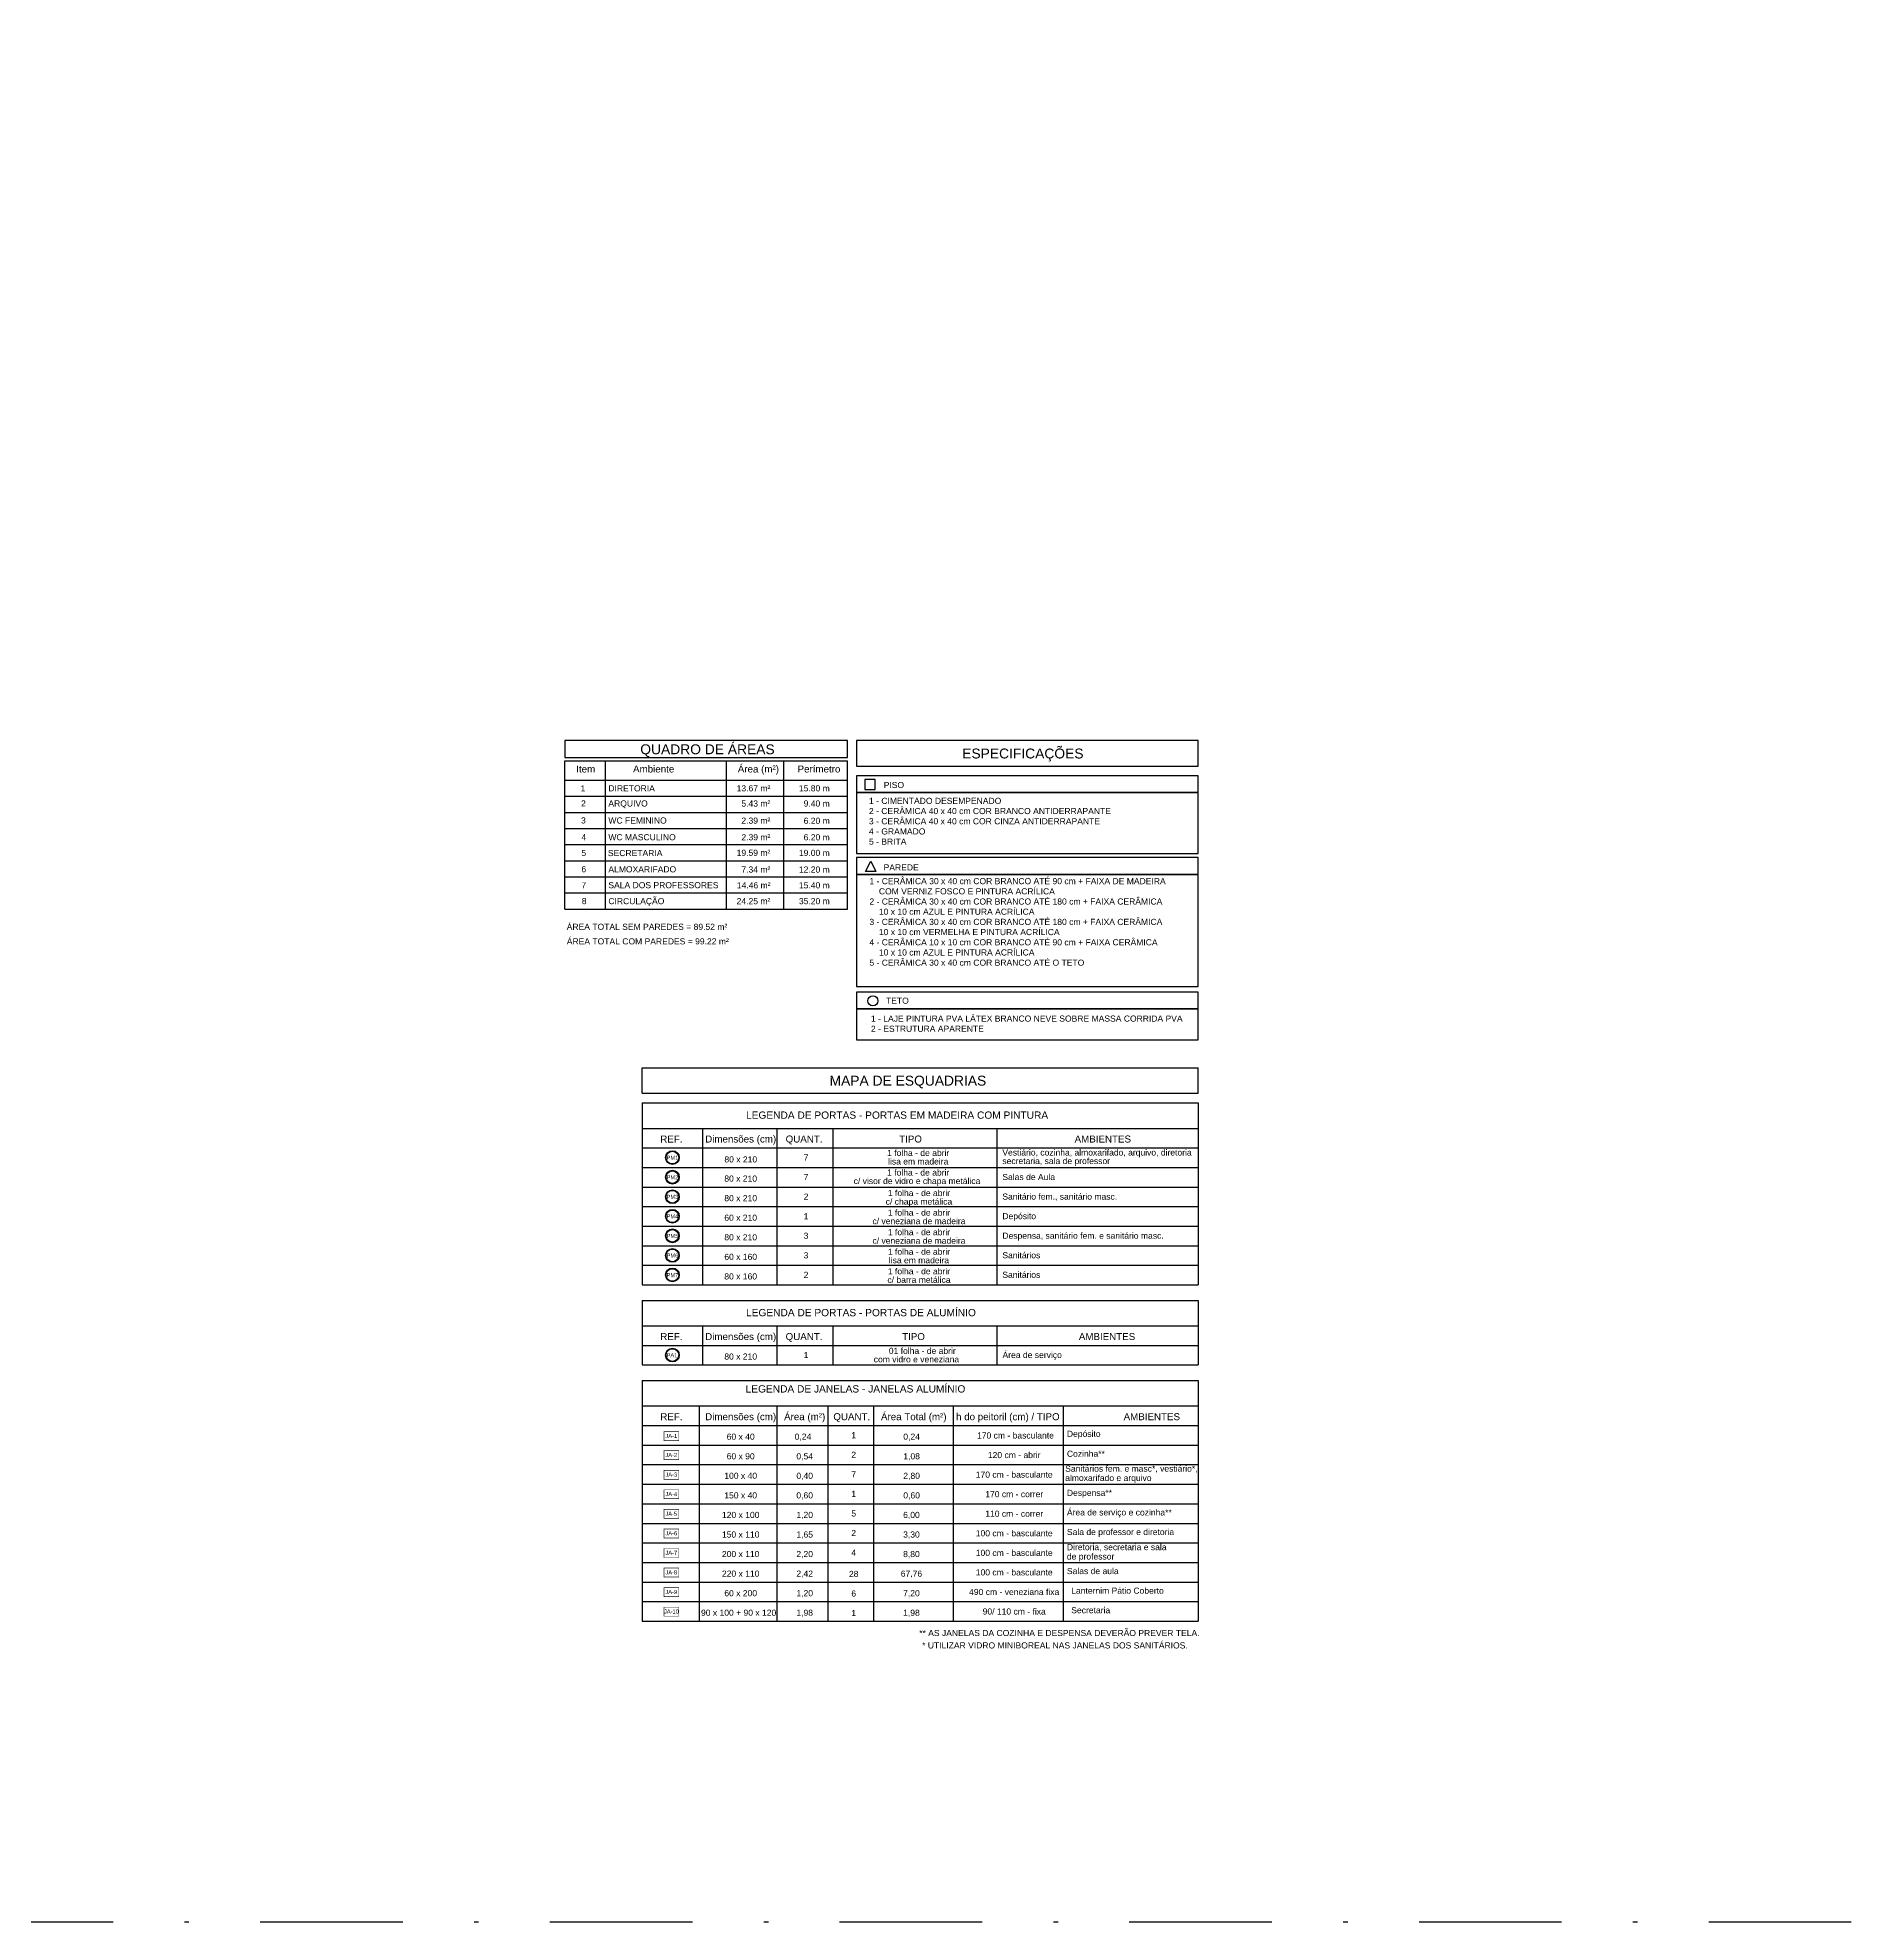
# Model space of a CAD drawing. Extents: x 11 to 195, y 73 to 157.
# Drawn here: x 51.78 to 92.36, y 72.85 to 114.8 of the extents above; entities that cross this region are included whole.
import ezdxf
from ezdxf.enums import TextEntityAlignment as Align

# ---------------------------------------------------------------- set-up
doc = ezdxf.new("R2010")
doc.units = 0
doc.header["$LTSCALE"] = 0.005
doc.linetypes.add('DASHDOT', pattern=[25.4, 12.7, -6.35, 0, -6.35])
doc.layers.get('0').update_dxf_attribs({"linetype": 'CONTINUOUS'})
for name, color, linetype in [('A-COTAS', 1, 'CONTINUOUS'), ('A-TEXTO', 3, 'CONTINUOUS'), ('ARQ-SMB-1_100', 1, 'CONTINUOUS'), ('ARQ-TXT-1_100', 2, 'CONTINUOUS'), ('PAREDE2', 140, 'CONTINUOUS'), ('TEXTO', 3, 'CONTINUOUS')]:
    doc.layers.add(name, color=color, linetype=linetype)
doc.styles.add('A16-E50', font='arial.ttf', dxfattribs={"height": 0.08})
doc.styles.add('STYLE1', font='arial.ttf', dxfattribs={"height": 0.2})

msp = doc.modelspace()

# ---------------------------------------------------------------- hatches: boundary and pattern name
at = {"layer": 'ARQ-SMB-1_100'}
h = msp.add_hatch(color=252, dxfattribs=at)
edge = h.paths.add_edge_path()
edge.add_arc((65.908, 89.872), 0.153, 0, 360)
edge = h.paths.add_edge_path(flags=17)
edge.add_arc((65.908, 89.872), 0.14, 0, 360)
h = msp.add_hatch(color=252, dxfattribs=at)
edge = h.paths.add_edge_path()
edge.add_arc((65.908, 89.436), 0.153, 0, 360)
edge = h.paths.add_edge_path(flags=17)
edge.add_arc((65.908, 89.436), 0.14, 0, 360)
h = msp.add_hatch(color=252, dxfattribs=at)
edge = h.paths.add_edge_path()
edge.add_arc((65.908, 89.001), 0.153, 0, 360)
edge = h.paths.add_edge_path(flags=17)
edge.add_arc((65.908, 89.001), 0.14, 0, 360)
h = msp.add_hatch(color=252, dxfattribs=at)
edge = h.paths.add_edge_path()
edge.add_arc((65.908, 88.565), 0.153, 0, 360)
edge = h.paths.add_edge_path(flags=17)
edge.add_arc((65.908, 88.565), 0.14, 0, 360)
h = msp.add_hatch(color=252, dxfattribs=at)
edge = h.paths.add_edge_path()
edge.add_arc((65.908, 88.13), 0.153, 0, 360)
edge = h.paths.add_edge_path(flags=17)
edge.add_arc((65.908, 88.13), 0.14, 0, 360)
h = msp.add_hatch(color=252, dxfattribs=at)
edge = h.paths.add_edge_path()
edge.add_arc((65.908, 87.694), 0.153, 0, 360)
edge = h.paths.add_edge_path(flags=17)
edge.add_arc((65.908, 87.694), 0.14, 0, 360)
h = msp.add_hatch(color=252, dxfattribs=at)
edge = h.paths.add_edge_path()
edge.add_arc((65.908, 87.259), 0.153, 0, 360)
edge = h.paths.add_edge_path(flags=17)
edge.add_arc((65.908, 87.259), 0.14, 0, 360)
h = msp.add_hatch(color=252, dxfattribs=at)
edge = h.paths.add_edge_path()
edge.add_arc((65.908, 85.475), 0.153, 0, 360)
edge = h.paths.add_edge_path(flags=17)
edge.add_arc((65.908, 85.475), 0.14, 0, 360)

# ---------------------------------------------------------------- linework, layer by layer
at = {"linetype": 'DASHDOT', "ltscale": 50}
msp.add_lwpolyline([(11.195, 156.761), (195.357, 156.761), (195.357, 72.847), (11.195, 72.847)], close=True, dxfattribs=at)
at = {"layer": 'A-COTAS'}
msp.add_line((64.409, 98.706, 4), (64.409, 95.405, 4), dxfattribs=at)
at = {"layer": 'A-COTAS', "color": 1}
for p, q in [((67.102, 98.706, 4), (67.102, 95.405, 4)), ((68.385, 98.706, 4), (68.385, 95.405, 4))]:
    msp.add_line(p, q, dxfattribs=at)
at = {"layer": 'A-TEXTO', "color": 1}
for p, q in [((63.517, 95.405, 2), (63.517, 98.706, 2)), ((63.517, 98.706, 2), (69.81, 98.706, 2)), ((69.81, 95.405, 2), (69.81, 98.706, 2)), ((63.517, 98.274, 2), (69.81, 98.274, 2)), ((63.517, 97.915, 2), (69.81, 97.915, 2)), ((63.517, 97.557, 2), (69.81, 97.557, 2)), ((63.517, 97.198, 2), (69.81, 97.198, 2)), ((63.517, 96.84, 2), (69.81, 96.84, 2)), ((63.517, 96.481, 2), (69.81, 96.481, 2)), ((63.517, 96.122, 2), (69.81, 96.122, 2)), ((63.517, 95.764, 2), (69.81, 95.764, 2)), ((63.517, 95.405, 2), (69.81, 95.405, 2))]:
    msp.add_line(p, q, dxfattribs=at)
at = {"layer": 'ARQ-SMB-1_100', "color": 1, "elevation": 2}
for points in [[(63.517, 99.156), (63.517, 98.781), (69.81, 98.781), (69.81, 99.156)], [(70.01, 99.156), (70.01, 98.59), (77.613, 98.59), (77.613, 99.156)], [(70.01, 98.372), (70.01, 97.997), (77.613, 97.997), (77.613, 98.372)], [(70.01, 97.997), (70.01, 96.644), (77.613, 96.644), (77.613, 97.997)], [(70.01, 96.55), (70.01, 96.175), (77.613, 96.175), (77.613, 96.55)], [(70.01, 96.175), (70.01, 93.678), (77.613, 93.678), (77.613, 96.175)], [(70.01, 93.557), (70.01, 93.182), (77.613, 93.182), (77.613, 93.557)], [(70.01, 93.182), (70.01, 92.497), (77.613, 92.497), (77.613, 93.182)]]:
    msp.add_lwpolyline(points, close=True, dxfattribs=at)
at = {"layer": 'ARQ-SMB-1_100', "elevation": 2}
msp.add_lwpolyline([(70.196, 98.065), (70.421, 98.065), (70.421, 98.29), (70.196, 98.29)], close=True, dxfattribs=at)
msp.add_lwpolyline([(70.324, 96.468), (70.436, 96.243), (70.211, 96.243), (70.324, 96.468)], dxfattribs=at)
at = {"layer": 'ARQ-SMB-1_100', "color": 252, "ltscale": 10, "const_width": 0.0133, "elevation": 2}
for points in [[(65.719, 83.572), (66.052, 83.572), (66.052, 83.772), (65.719, 83.772)], [(65.719, 83.147), (66.052, 83.147), (66.052, 83.347), (65.719, 83.347)], [(65.719, 82.711), (66.052, 82.711), (66.052, 82.911), (65.719, 82.911)], [(65.719, 82.276), (66.052, 82.276), (66.052, 82.476), (65.719, 82.476)], [(65.719, 81.84), (66.052, 81.84), (66.052, 82.04), (65.719, 82.04)], [(65.719, 81.405), (66.052, 81.405), (66.052, 81.605), (65.719, 81.605)], [(65.719, 80.969), (66.052, 80.969), (66.052, 81.169), (65.719, 81.169)], [(65.719, 80.534), (66.052, 80.534), (66.052, 80.734), (65.719, 80.734)], [(65.719, 80.099), (66.052, 80.099), (66.052, 80.299), (65.719, 80.299)], [(65.719, 79.663), (66.052, 79.663), (66.052, 79.863), (65.719, 79.863)]]:
    msp.add_lwpolyline(points, close=True, dxfattribs=at)
at = {"layer": 'ARQ-SMB-1_100'}
msp.add_circle((70.373, 93.363, 2), 0.112, dxfattribs=at)
at = {"layer": 'ARQ-SMB-1_100', "color": 252}
for centre, radius in [((65.908, 89.872, 2), 0.153), ((65.908, 89.872, 2), 0.14), ((65.908, 89.436, 2), 0.153), ((65.908, 89.436, 2), 0.14), ((65.908, 89.001, 2), 0.153), ((65.908, 89.001, 2), 0.14), ((65.908, 88.565, 2), 0.153), ((65.908, 88.565, 2), 0.14), ((65.908, 88.13, 2), 0.153), ((65.908, 88.13, 2), 0.14), ((65.908, 87.694, 2), 0.153), ((65.908, 87.694, 2), 0.14), ((65.908, 87.259, 2), 0.153), ((65.908, 87.259, 2), 0.14), ((65.908, 85.475, 2), 0.153), ((65.908, 85.475, 2), 0.14)]:
    msp.add_circle(centre, radius, dxfattribs=at)
at = {"layer": 'TEXTO', "color": 1}
for p, q in [((65.233, 91.874, 2), (77.613, 91.874, 2)), ((65.233, 91.307, 2), (65.233, 91.874, 2)), ((65.233, 91.307, 2), (65.233, 91.874, 2)), ((77.613, 91.307, 2), (77.613, 91.874, 2)), ((65.233, 91.307, 2), (77.613, 91.307, 2)), ((65.233, 91.09, 2), (77.613, 91.09, 2)), ((65.233, 91.09, 2), (65.233, 87.04, 2)), ((77.613, 91.09, 2), (77.613, 87.04, 2)), ((65.233, 90.523, 2), (77.613, 90.523, 2)), ((66.584, 87.04, 2), (66.584, 90.523, 2)), ((68.24, 87.04, 2), (68.24, 90.523, 2)), ((69.488, 87.04, 2), (69.488, 90.523, 2)), ((73.141, 87.04, 2), (73.141, 90.523, 2)), ((65.233, 90.088, 2), (77.613, 90.088, 2)), ((65.233, 89.653, 2), (77.613, 89.653, 2)), ((65.233, 89.217, 2), (77.613, 89.217, 2)), ((65.233, 88.782, 2), (77.613, 88.782, 2)), ((65.233, 88.346, 2), (77.613, 88.346, 2)), ((65.233, 87.911, 2), (77.613, 87.911, 2)), ((65.233, 87.475, 2), (77.613, 87.475, 2)), ((65.233, 87.04, 2), (77.613, 87.04, 2)), ((65.233, 86.693, 2), (65.233, 85.255, 2)), ((65.233, 86.693, 2), (77.613, 86.693, 2)), ((65.233, 86.693, 2), (77.613, 86.693, 2)), ((77.613, 86.693, 2), (77.613, 85.255, 2)), ((65.233, 86.126, 2), (77.613, 86.126, 2)), ((66.584, 85.255, 2), (66.584, 86.126, 2)), ((68.24, 85.255, 2), (68.24, 86.126, 2)), ((69.488, 85.255, 2), (69.488, 86.126, 2)), ((73.141, 85.255, 2), (73.141, 86.126, 2)), ((65.233, 85.691, 2), (77.613, 85.691, 2)), ((65.233, 85.255, 2), (77.613, 85.255, 2)), ((65.233, 84.908, 2), (77.613, 84.908, 2)), ((65.233, 84.908, 2), (65.233, 79.552, 2)), ((65.233, 84.908, 2), (77.613, 84.908, 2)), ((77.613, 84.908, 2), (77.613, 79.552, 2)), ((65.233, 84.342, 2), (77.613, 84.342, 2)), ((66.515, 79.552, 2), (66.515, 84.342, 2)), ((68.24, 79.552, 2), (68.24, 84.342, 2)), ((69.38, 79.552, 2), (69.38, 84.342, 2)), ((70.392, 79.552, 2), (70.392, 84.342, 2)), ((72.164, 79.552, 2), (72.164, 84.342, 2)), ((74.619, 79.552, 2), (74.619, 84.342, 2)), ((65.233, 83.907, 2), (77.613, 83.907, 2)), ((65.233, 83.471, 2), (77.613, 83.471, 2)), ((65.233, 83.036, 2), (77.613, 83.036, 2)), ((65.233, 82.6, 2), (77.613, 82.6, 2)), ((65.233, 82.165, 2), (77.613, 82.165, 2)), ((65.233, 81.729, 2), (77.613, 81.729, 2)), ((65.233, 81.294, 2), (77.613, 81.294, 2)), ((65.233, 80.858, 2), (77.613, 80.858, 2)), ((65.233, 80.423, 2), (77.613, 80.423, 2)), ((65.233, 79.987, 2), (77.613, 79.987, 2)), ((65.233, 79.987, 2), (77.613, 79.987, 2)), ((65.233, 79.552, 2), (77.613, 79.552, 2)), ((65.233, 79.552, 2), (77.613, 79.552, 2))]:
    msp.add_line(p, q, dxfattribs=at)

# ---------------------------------------------------------------- texts
at = {"layer": 'ARQ-SMB-1_100', "style": 'A16-E50'}
for tag, p in [('PM1', (65.779, 89.823, 2)), ('PM2', (65.779, 89.388, 2)), ('PM3', (65.779, 88.952, 2)), ('PM4', (65.779, 88.517, 2)), ('PM5', (65.779, 88.081, 2)), ('PM6', (65.779, 87.646, 2)), ('PM7', (65.779, 87.21, 2)), ('PA1', (65.779, 85.426, 2)), ('JA-1', (65.753, 83.631, 2)), ('JA-2', (65.753, 83.206, 2)), ('JA-3', (65.753, 82.77, 2)), ('JA-4', (65.753, 82.335, 2)), ('JA-5', (65.753, 81.899, 2)), ('JA-6', (65.753, 81.464, 2)), ('JA-7', (65.753, 81.028, 2)), ('JA-8', (65.753, 80.593, 2)), ('JA-9', (65.753, 80.157, 2)), ('JA-10', (65.72, 79.722, 2))]:
    msp.add_attdef(tag, p, '', height=0.0912, dxfattribs=at)
at = {"layer": 'ARQ-TXT-1_100', "style": 'STYLE1'}
for s, height, p in [('1', 0.136, (63.97, 97.982, 4)), ('2', 0.136, (63.98, 97.648, 4)), ('13.67 m²', 0.1361, (68.089, 97.985, 2)), ('5.43 m²', 0.1361, (68.089, 97.646, 2)), ('15.80 m', 0.1361, (69.412, 97.985, 2)), ('9.40 m', 0.1361, (69.412, 97.646, 2)), ('3', 0.136, (63.98, 97.27, 4)), ('2.39 m²', 0.1361, (68.089, 97.265, 2)), ('6.20 m', 0.1361, (69.412, 97.262, 2)), ('4', 0.136, (63.988, 96.897, 4)), ('2.39 m²', 0.1361, (68.089, 96.895, 2)), ('6.20 m', 0.1361, (69.412, 96.894, 2)), ('5', 0.136, (63.988, 96.546, 4)), ('19.59 m²', 0.1361, (68.089, 96.549, 2)), ('19.00 m', 0.1361, (69.412, 96.547, 2)), ('6', 0.136, (63.988, 96.183, 4)), ('7.34 m²', 0.1361, (68.089, 96.176, 2)), ('12.20 m', 0.1361, (69.412, 96.176, 2)), ('7', 0.136, (63.988, 95.827, 4)), ('14.46 m²', 0.1361, (68.093, 95.825, 2)), ('15.40 m', 0.1361, (69.412, 95.825, 2)), ('8', 0.136, (63.997, 95.474, 4)), ('24.25 m²', 0.1361, (68.089, 95.473, 2)), ('35.20 m', 0.1361, (69.412, 95.473, 2))]:
    msp.add_text(s, height=height, dxfattribs=at).set_placement(p, align=Align.BOTTOM_RIGHT)
for s, height, p in [('ARQUIVO', 0.1361, (64.483, 97.647, 2)), ('DIRETORIA', 0.1361, (64.483, 97.984, 2)), ('WC FEMININO', 0.13608, (64.483, 97.268, 2)), ('WC MASCULINO', 0.13608, (64.483, 96.896, 2)), ('SECRETARIA', 0.1361, (64.472, 96.543, 2)), ('ALMOXARIFADO', 0.13608, (64.483, 96.181, 2)), ('SALA DOS PROFESSORES', 0.13608, (64.483, 95.829, 2)), ('CIRCULAÇÃO', 0.1361, (64.483, 95.473, 2)), ('ÁREA TOTAL SEM PAREDES = 89.52 m²', 0.13608, (63.555, 94.901, 2))]:
    msp.add_text(s, height=height, dxfattribs=at).set_placement(p, align=Align.BOTTOM_LEFT)
for s, height, p in [('ÁREA TOTAL COM PAREDES = 99.22 m²', 0.13608, (63.557, 94.618, 2)), ('Vestiário, cozinha, almoxarifado, arquivo, diretoria', 0.13608, (73.255, 89.918, 2)), ('secretaria, sala de professor', 0.13608, (73.255, 89.728, 2)), ('Salas de Aula', 0.13608, (73.255, 89.372, 2)), ('Sanitário fem., sanitário masc.  ', 0.13608, (73.255, 88.936, 2)), ('Depósito', 0.1361, (73.255, 88.501, 2)), ('Despensa, sanitário fem. e sanitário masc.', 0.13608, (73.255, 88.065, 2)), ('Sanitários', 0.1361, (73.255, 87.63, 2)), ('Sanitários', 0.1361, (73.255, 87.195, 2)), ('Área de serviço', 0.13608, (73.259, 85.41, 2)), ('Depósito', 0.1361, (74.692, 83.654, 2)), ('Cozinha**', 0.1361, (74.692, 83.211, 2)), ('almoxarifado e arquivo', 0.13608, (74.654, 82.672, 2)), ('Sanitários fem. e masc*, vestiário*,', 0.13608, (74.654, 82.88, 2)), ('Despensa**', 0.1361, (74.692, 82.34, 2)), ('Área de serviço e cozinha**', 0.13608, (74.692, 81.905, 2)), ('Sala de professor e diretoria', 0.13608, (74.692, 81.469, 2)), ('de professor', 0.13608, (74.692, 80.924, 2)), ('Diretoria, secretaria e sala  ', 0.13608, (74.692, 81.132, 2)), ('Salas de aula', 0.13608, (74.692, 80.599, 2)), ('Lanternim Pátio Coberto', 0.13608, (74.789, 80.163, 2)), ('Secretaria', 0.1361, (74.789, 79.728, 2)), ('** AS JANELAS DA COZINHA E DESPENSA DEVERÃO PREVER TELA.   ', 0.13608, (71.403, 79.22, 2)), ('* UTILIZAR VIDRO MINIBOREAL NAS JANELAS DOS SANITÁRIOS.   ', 0.13608, (71.468, 78.944, 2))]:
    msp.add_text(s, height=height, dxfattribs=at).set_placement(p)
for s, height, p in [('80 x 210', 0.1361, (67.431, 89.764, 2)), ('7', 0.136, (68.884, 89.806, 2)), ('1 folha - de abrir', 0.13608, (71.381, 89.908, 2)), ('lisa em madeira', 0.13608, (71.381, 89.718, 2)), ('80 x 210', 0.1361, (67.429, 89.337, 2)), ('7', 0.136, (68.884, 89.37, 2)), ('c/ visor de vidro e chapa metálica ', 0.13608, (71.381, 89.283, 2)), ('1 folha - de abrir', 0.13608, (71.381, 89.472, 2)), ('80 x 210', 0.1361, (67.429, 88.901, 2)), ('2', 0.136, (68.884, 88.935, 2)), ('c/ chapa metálica', 0.13608, (71.398, 88.825, 2)), ('1 folha - de abrir', 0.13608, (71.398, 89.015, 2)), ('60 x 210', 0.1361, (67.429, 88.466, 2)), ('1', 0.136, (68.884, 88.499, 2)), ('c/ veneziana de madeira', 0.13608, (71.398, 88.39, 2)), ('1 folha - de abrir', 0.13608, (71.398, 88.579, 2)), ('80 x 210', 0.1361, (67.429, 88.03, 2)), ('3', 0.136, (68.884, 88.064, 2)), ('1 folha - de abrir', 0.13608, (71.398, 88.144, 2)), ('60 x 160', 0.1361, (67.429, 87.595, 2)), ('3', 0.136, (68.884, 87.628, 2)), ('c/ veneziana de madeira', 0.13608, (71.398, 87.954, 2)), ('1 folha - de abrir', 0.13608, (71.398, 87.708, 2)), ('80 x 160', 0.1361, (67.429, 87.159, 2)), ('2', 0.136, (68.884, 87.193, 2)), ('1 folha - de abrir', 0.13608, (71.398, 87.273, 2)), ('lisa em madeira', 0.13608, (71.398, 87.519, 2)), ('c/ barra metálica', 0.13608, (71.398, 87.083, 2)), ('01 folha - de abrir', 0.13608, (71.472, 85.502, 2)), ('80 x 210', 0.1361, (67.429, 85.375, 2)), ('1', 0.136, (68.884, 85.408, 2)), ('com vidro e veneziana  ', 0.13608, (71.395, 85.313, 2)), ('60 x 40', 0.1361, (67.429, 83.591, 2)), ('0,24', 0.1361, (68.816, 83.591, 2)), ('1', 0.136, (69.945, 83.624, 2)), ('0,24', 0.1361, (71.235, 83.591, 2)), ('170 cm - basculante', 0.13608, (73.547, 83.618, 2)), ('60 x 90', 0.1361, (67.429, 83.155, 2)), ('0,54', 0.1361, (68.854, 83.155, 2)), ('2', 0.136, (69.945, 83.189, 2)), ('1,08', 0.1361, (71.235, 83.155, 2)), ('120 cm - abrir', 0.13608, (73.519, 83.182, 2)), ('100 x 40', 0.1361, (67.429, 82.72, 2)), ('0,40', 0.1361, (68.854, 82.72, 2)), ('7', 0.136, (69.945, 82.753, 2)), ('2,80', 0.1361, (71.235, 82.72, 2)), ('170 cm - basculante', 0.13608, (73.519, 82.747, 2)), ('150 x 40', 0.1361, (67.429, 82.284, 2)), ('0,60', 0.1361, (68.854, 82.284, 2)), ('1', 0.136, (69.945, 82.318, 2)), ('0,60', 0.1361, (71.235, 82.284, 2)), ('170 cm - correr', 0.13608, (73.519, 82.312, 2)), ('120 x 100', 0.1361, (67.429, 81.849, 2)), ('1,20', 0.1361, (68.854, 81.849, 2)), ('5', 0.136, (69.945, 81.882, 2)), ('6,00', 0.1361, (71.231, 81.849, 2)), ('110 cm - correr', 0.13608, (73.519, 81.876, 2)), ('150 x 110', 0.1361, (67.429, 81.413, 2)), ('1,65', 0.1361, (68.854, 81.413, 2)), ('2', 0.136, (69.945, 81.447, 2)), ('3,30', 0.1361, (71.231, 81.413, 2)), ('100 cm - basculante', 0.13608, (73.519, 81.441, 2)), ('200 x 110', 0.1361, (67.429, 80.978, 2)), ('2,20', 0.1361, (68.854, 80.978, 2)), ('4', 0.136, (69.945, 81.011, 2)), ('8,80', 0.1361, (71.231, 80.978, 2)), ('100 cm - basculante', 0.13608, (73.519, 81.005, 2)), ('220 x 110', 0.1361, (67.429, 80.542, 2)), ('2,42', 0.1361, (68.854, 80.542, 2)), ('28', 0.1361, (69.945, 80.535, 2)), ('67,76', 0.1361, (71.231, 80.542, 2)), ('100 cm - basculante', 0.13608, (73.519, 80.57, 2)), ('60 x 200', 0.1361, (67.429, 80.107, 2)), ('1,20', 0.1361, (68.854, 80.107, 2)), ('6', 0.136, (69.945, 80.099, 2)), ('7,20', 0.1361, (71.231, 80.107, 2)), ('490 cm - veneziana fixa', 0.13608, (73.519, 80.134, 2)), ('90 x 100 + 90 x 120', 0.13608, (67.383, 79.672, 2)), ('1,98', 0.1361, (68.854, 79.672, 2)), ('1', 0.136, (69.945, 79.664, 2)), ('1,98', 0.1361, (71.231, 79.672, 2)), ('90/ 110 cm - fixa', 0.13608, (73.519, 79.699, 2))]:
    msp.add_text(s, height=height, dxfattribs=at).set_placement(p, align=Align.CENTER)
at = {"layer": 'ARQ-TXT-1_100', "attachment_point": 1, "style": 'STYLE1'}
for s, width, insert, char_height in [('PISO', 0.5383, (70.613, 98.235, 2), 0.1361), ('1 - CIMENTADO DESEMPENADO\\P2 - CERÂMICA 40 x 40 cm COR BRANCO ANTIDERRAPANTE\\P3 - CERÂMICA 40 x 40 cm COR CINZA ANTIDERRAPANTE\\P4 - GRAMADO\\P5 - BRITA', 8.35283, (70.285, 97.882, 2), 0.13608), ('1 - CERÂMICA 30 x 40 cm COR BRANCO ATÉ 90 cm + FAIXA DE MADEIRA \\P    COM VERNIZ FOSCO E PINTURA ACRÍLICA\\P2 - CERÂMICA 30 x 40 cm COR BRANCO ATÉ 180 cm + FAIXA CERÂMICA \\P    10 x 10 cm AZUL E PINTURA ACRÍLICA\\P3 - CERÂMICA 30 x 40 cm COR BRANCO ATÉ 180 cm + FAIXA CERÂMICA \\P    10 x 10 cm VERMELHA E PINTURA ACRÍLICA\\P4 - CERÂMICA 10 x 10 cm COR BRANCO ATÉ 90 cm + FAIXA CERÂMICA \\P    10 x 10 cm AZUL E PINTURA ACRÍLICA\\P5 - CERÂMICA 30 x 40 cm COR BRANCO ATÉ O TETO', 9.08368, (70.295, 96.095, 2), 0.13608), ('PAREDE', 0.5383, (70.611, 96.4, 2), 0.1361), ('TETO', 0.5383, (70.665, 93.433, 2), 0.1361), ('1 - LAJE PINTURA PVA LÁTEX BRANCO NEVE SOBRE MASSA CORRIDA PVA\\P2 - ESTRUTURA APARENTE', 9.08368, (70.329, 93.035, 2), 0.13608)]:
    msp.add_mtext_dynamic_manual_height_columns(s, width=width, gutter_width=0.5, heights=[0], dxfattribs=dict(at, insert=insert, char_height=char_height))
at = {"layer": 'PAREDE2', "color": 4, "style": 'STYLE1'}
msp.add_text('QUADRO DE ÁREAS', height=0.22032, dxfattribs=at).set_placement((68.186, 98.786, 2), align=Align.BOTTOM_RIGHT)
for s, p in [('ESPECIFICAÇÕES', (73.712, 98.758, 2)), ('MAPA DE ESQUADRIAS', (71.152, 91.475, 2))]:
    msp.add_text(s, height=0.22032, dxfattribs=at).set_placement(p, align=Align.CENTER)
at = {"layer": 'TEXTO', "style": 'STYLE1'}
for s, p in [('Item', (64.19, 98.399, 4)), ('Área (m²)', (68.282, 98.399, 2)), ('Perímetro', (69.649, 98.399, 2))]:
    msp.add_text(s, height=0.1555, dxfattribs=at).set_placement(p, align=Align.BOTTOM_RIGHT)
msp.add_text('Ambiente', height=0.1555, dxfattribs=at).set_placement((65.033, 98.399, 2), align=Align.BOTTOM_LEFT)
at = {"layer": 'TEXTO', "color": 3, "style": 'STYLE1'}
for s, p in [('LEGENDA DE PORTAS - PORTAS EM MADEIRA COM PINTURA', (67.548, 90.737, 2)), ('LEGENDA DE PORTAS - PORTAS DE ALUMÍNIO', (67.548, 86.34, 2)), ('LEGENDA DE JANELAS - JANELAS ALUMÍNIO', (67.539, 84.642, 2))]:
    msp.add_text(s, height=0.162, dxfattribs=at).set_placement(p)
at = {"layer": 'TEXTO', "style": 'STYLE1'}
for s, height, p in [('REF.', 0.1555, (65.886, 90.208, 2)), ('Dimensões (cm)', 0.15552, (67.429, 90.208, 2)), ('QUANT.', 0.1555, (68.84, 90.208, 2)), ('TIPO', 0.1555, (71.211, 90.208, 2)), ('AMBIENTES', 0.1555, (75.492, 90.208, 2)), ('REF.', 0.1555, (65.886, 85.81, 2)), ('Dimensões (cm)', 0.15552, (67.429, 85.81, 2)), ('QUANT.', 0.1555, (68.84, 85.81, 2)), ('TIPO', 0.1555, (71.277, 85.81, 2)), ('AMBIENTES', 0.1555, (75.586, 85.81, 2)), ('REF.', 0.1555, (65.886, 84.026, 2)), ('Dimensões (cm)', 0.15552, (67.429, 84.026, 2)), ('Área (m²)', 0.1555, (68.854, 84.026, 2)), ('QUANT.', 0.1555, (69.902, 84.026, 2)), ('Área Total (m²)', 0.15552, (71.283, 84.026, 2)), ('h do peitoril (cm) / TIPO', 0.15552, (73.377, 84.026, 2)), ('AMBIENTES', 0.1555, (76.583, 84.026, 2))]:
    msp.add_text(s, height=height, dxfattribs=at).set_placement(p, align=Align.CENTER)

doc.saveas('drawing.dxf')
